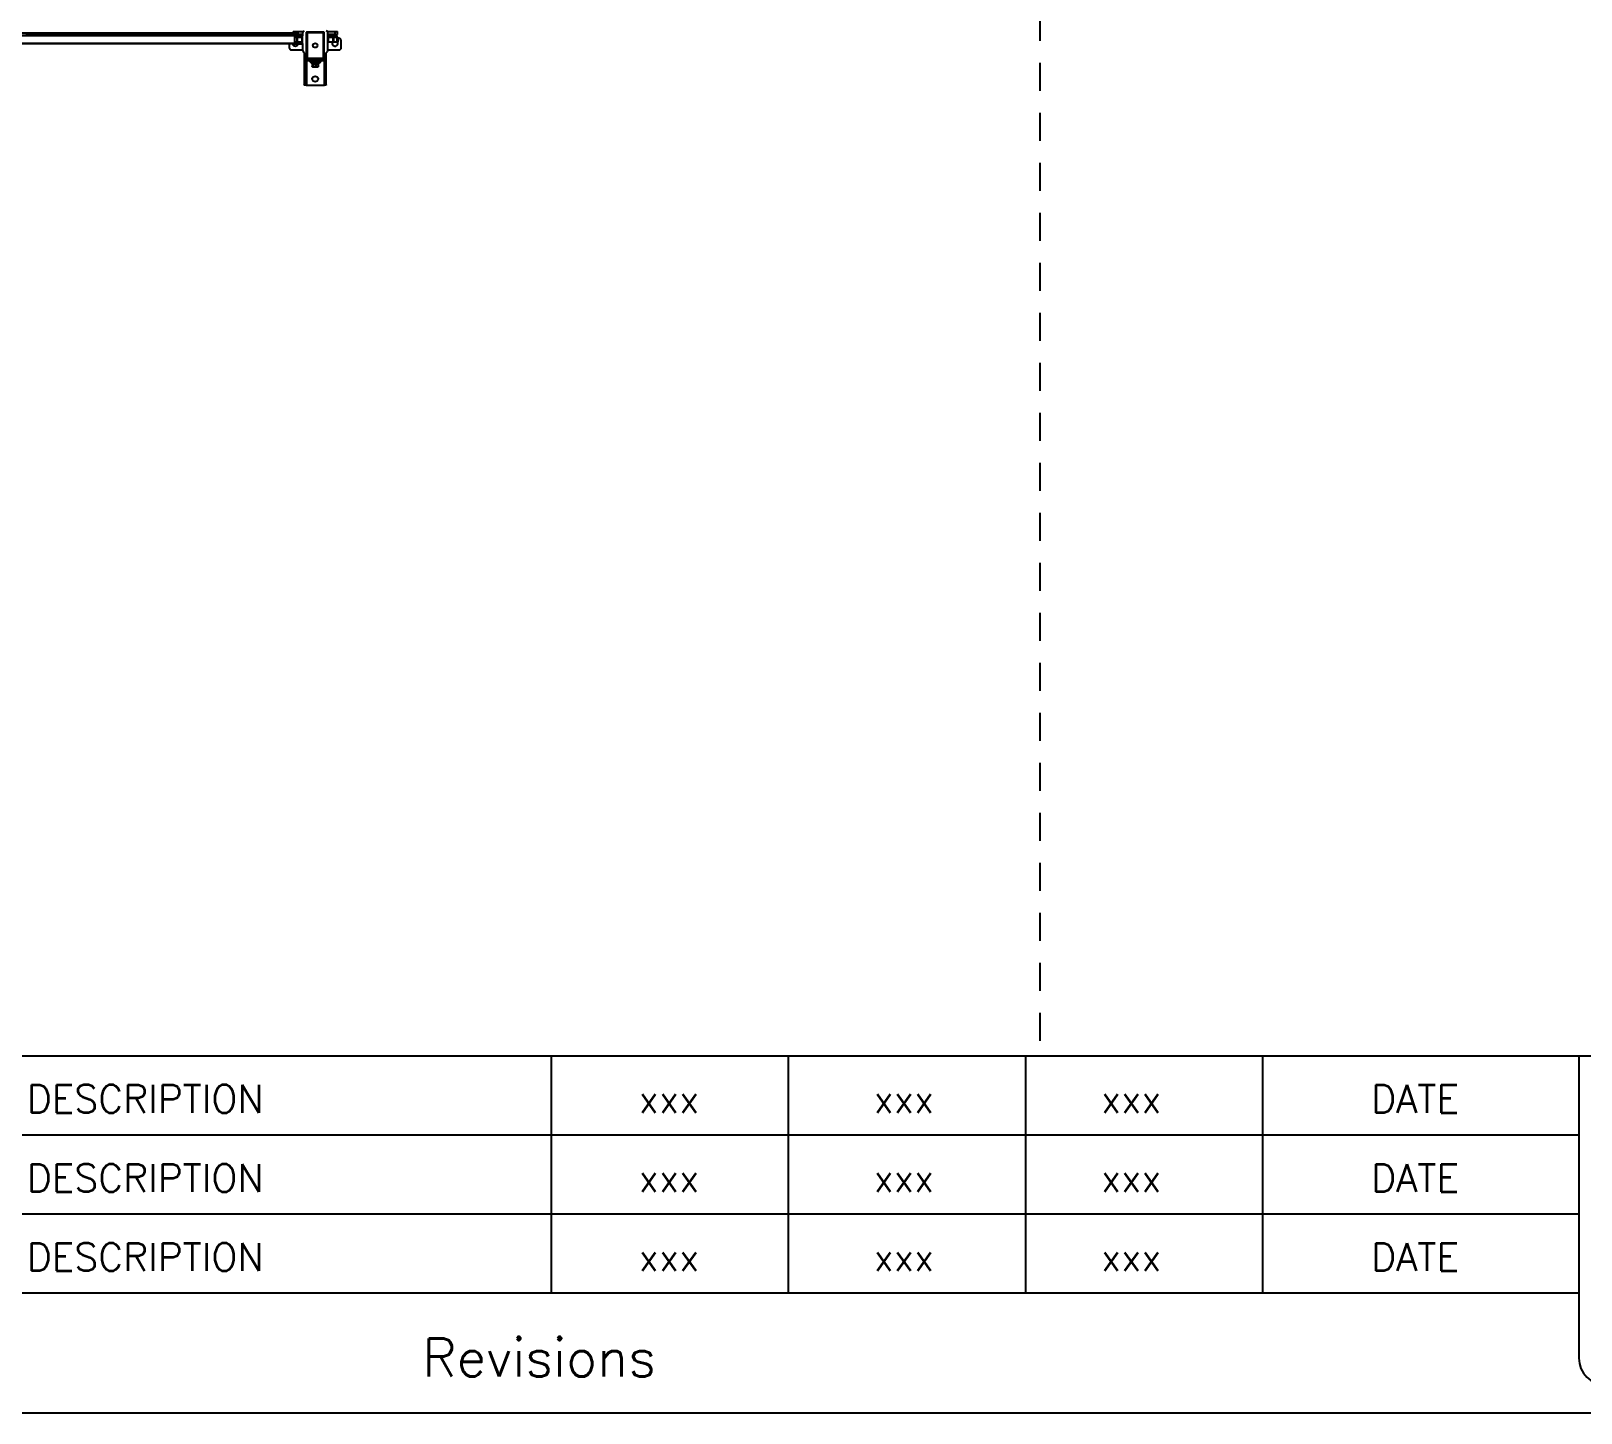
# Model space of a CAD drawing. Header units: inches. Extents: x 0 to 34.2, y 0 to 22.
# Drawn here: x 12.6 to 19.58, y -0.04 to 6.17 of the extents above; entities that cross this region are included whole.
import ezdxf
from ezdxf.enums import TextEntityAlignment as Align

# ---------------------------------------------------------------- set-up
doc = ezdxf.new("R2010")
doc.units = ezdxf.units.IN
doc.header["$MEASUREMENT"] = 0
doc.linetypes.add('HIDDEN2', pattern=[0.1875, 0.125, -0.0625])
doc.layers.add('MidPoint', color=210, linetype='HIDDEN2', plot=False)
doc.styles.add('Fields', font='simplex.shx', dxfattribs={"height": 0.185})
doc.styles.add('Title_Block', font='simplex.shx', dxfattribs={"height": 0.185})

# ---------------------------------------------------------------- blocks, each defined once
blk = doc.blocks.new('RG_Master_Ver_4_2_2')
at = {"color": 3}
for p, q in [((10.12, 1.5631), (34.15, 1.5631)), ((14.942, 1.5631), (14.942, 0.496)), ((16.0091, 1.5631), (16.0091, 0.496)), ((17.0763, 1.5631), (17.0763, 0.496)), ((18.1434, 1.5631), (18.1434, 0.496)), ((19.5662, 1.5631), (19.5662, 0.2033)), ((9.9977, 1.2074), (19.5662, 1.2074)), ((9.9977, 0.8517), (19.5662, 0.8517)), ((9.9977, 0.496), (19.5662, 0.496))]:
    blk.add_line(p, q, dxfattribs=at)
blk.add_lwpolyline([(0, -0.044), (34.25, -0.044), (34.25, 21.956), (0, 21.956)], close=True, dxfattribs=at)
blk.add_arc((19.6886, 0.2033), 0.1224, 180, 270, dxfattribs=at)
at = {"layer": 'MidPoint'}
blk.add_line((17.1412, 8.956), (17.1412, 1.581), dxfattribs=at)
at = {"insert": (14.8886, 0.2059), "char_height": 0.171452, "attachment_point": 5, "style": 'Title_Block'}
blk.add_mtext_dynamic_manual_height_columns('\\pxqc;Revisions', width=9.426284, gutter_width=0.8573, heights=[0.3922], dxfattribs=at)
at = {"style": 'Fields'}
for tag, p in [('DESCRIPTION_3', (13.1158, 1.307)), ('DRN_3', (15.4724, 1.307)), ('CHK_3', (16.5293, 1.307)), ('APP_3', (17.5522, 1.307)), ('DATE_3', (18.8294, 1.307)), ('CUSTOMER', (28.9966, 1.2135)), ('DRAWING_DESC', (32.2295, 1.2455)), ('DESCRIPTION_2', (13.1158, 0.9513)), ('DRN_2', (15.4724, 0.9513)), ('CHK_2', (16.5293, 0.9513)), ('APP_2', (17.5522, 0.9513)), ('DATE_2', (18.8294, 0.9513)), ('SIZE', (30.7145, 0.8944)), ('DRAWING_#', (32.125, 0.8944)), ('REV', (33.5429, 0.8944)), ('DESCRIPTION_1', (13.1158, 0.5956)), ('DRN_1', (15.4724, 0.5956)), ('CHK_1', (16.5293, 0.5956)), ('APP_1', (17.5522, 0.5956)), ('DATE_1', (18.8294, 0.5956)), ('PROJECT_#', (28.9813, 0.5809)), ('DRN_BY', (30.875, 0.5245)), ('CHK_BY', (31.7615, 0.5245)), ('APP_BY', (32.75, 0.5245)), ('SCALE', (33.6518, 0.5245)), ('PROJECT_NAME', (29.021, 0.1759)), ('SHEETNUM', (32.7527, 0.1759)), ('TTL_SHTS', (33.5471, 0.1759))]:
    blk.add_attdef(tag, text='', height=0.125, dxfattribs=at).set_placement(p, align=Align.CENTER)
at = {"style": 'Fields', "flags": 9}
blk.add_attdef('WD_TB', (9.9529, 0.1939), '', height=0.0638, dxfattribs=at)

msp = doc.modelspace()

# ---------------------------------------------------------------- linework, layer by layer
at = {"color": 7, "linetype": 'Continuous', "lineweight": 25}
for p, q in [((10.8692, 6.1662), (13.804, 6.1662)), ((13.7862, 6.1543), (10.8871, 6.1543)), ((13.7862, 6.1531), (10.8871, 6.1531)), ((12.5795, 6.1602), (12.6132, 6.1602)), ((12.6132, 6.1602), (12.6132, 6.1543)), ((12.6192, 6.1602), (12.6132, 6.1602)), ((12.6192, 6.1543), (12.6192, 6.1602)), ((12.6192, 6.1602), (12.6529, 6.1602)), ((12.6529, 6.1602), (12.6529, 6.1543)), ((12.6588, 6.1602), (12.6529, 6.1602)), ((12.6588, 6.1543), (12.6588, 6.1602)), ((12.6588, 6.1602), (12.6925, 6.1602)), ((12.6925, 6.1602), (12.6925, 6.1543)), ((12.6985, 6.1602), (12.6925, 6.1602)), ((12.6985, 6.1543), (12.6985, 6.1602)), ((12.6985, 6.1602), (12.7322, 6.1602)), ((12.7322, 6.1602), (12.7322, 6.1543)), ((12.7382, 6.1602), (12.7322, 6.1602)), ((12.7382, 6.1543), (12.7382, 6.1602)), ((12.7382, 6.1602), (12.7719, 6.1602)), ((12.7719, 6.1602), (12.7719, 6.1543)), ((12.7778, 6.1602), (12.7719, 6.1602)), ((12.7778, 6.1543), (12.7778, 6.1602)), ((12.7778, 6.1602), (12.8115, 6.1602)), ((12.8175, 6.1602), (12.8115, 6.1602)), ((12.8115, 6.1602), (12.8115, 6.1543)), ((12.8175, 6.1543), (12.8175, 6.1602)), ((12.8175, 6.1602), (12.8512, 6.1602)), ((12.8512, 6.1602), (12.8512, 6.1543)), ((12.8571, 6.1602), (12.8512, 6.1602)), ((12.8571, 6.1543), (12.8571, 6.1602)), ((12.8571, 6.1602), (12.8908, 6.1602)), ((12.8908, 6.1602), (12.8908, 6.1543)), ((12.8968, 6.1602), (12.8908, 6.1602)), ((12.8968, 6.1543), (12.8968, 6.1602)), ((12.8968, 6.1602), (12.9305, 6.1602)), ((12.9305, 6.1602), (12.9305, 6.1543)), ((12.9365, 6.1602), (12.9305, 6.1602)), ((12.9365, 6.1543), (12.9365, 6.1602)), ((12.9365, 6.1602), (12.9702, 6.1602)), ((12.9702, 6.1602), (12.9702, 6.1543)), ((12.9761, 6.1602), (12.9702, 6.1602)), ((12.9761, 6.1543), (12.9761, 6.1602)), ((12.9761, 6.1602), (13.0098, 6.1602)), ((13.0098, 6.1602), (13.0098, 6.1543)), ((13.0158, 6.1602), (13.0098, 6.1602)), ((13.0158, 6.1543), (13.0158, 6.1602)), ((13.0158, 6.1602), (13.0495, 6.1602)), ((13.0554, 6.1602), (13.0495, 6.1602)), ((13.0495, 6.1602), (13.0495, 6.1543)), ((13.0554, 6.1543), (13.0554, 6.1602)), ((13.0554, 6.1602), (13.0891, 6.1602)), ((13.0891, 6.1602), (13.0891, 6.1543)), ((13.0951, 6.1602), (13.0891, 6.1602)), ((13.0951, 6.1543), (13.0951, 6.1602)), ((13.0951, 6.1602), (13.1288, 6.1602)), ((13.1288, 6.1602), (13.1288, 6.1543)), ((13.1347, 6.1602), (13.1288, 6.1602)), ((13.1347, 6.1543), (13.1347, 6.1602)), ((13.1347, 6.1602), (13.1685, 6.1602)), ((13.1685, 6.1602), (13.1685, 6.1543)), ((13.1744, 6.1602), (13.1685, 6.1602)), ((13.1744, 6.1543), (13.1744, 6.1602)), ((13.1744, 6.1602), (13.2081, 6.1602)), ((13.2141, 6.1602), (13.2081, 6.1602)), ((13.2081, 6.1602), (13.2081, 6.1543)), ((13.2141, 6.1543), (13.2141, 6.1602)), ((13.2141, 6.1602), (13.2478, 6.1602)), ((13.2478, 6.1602), (13.2478, 6.1543)), ((13.2537, 6.1602), (13.2478, 6.1602)), ((13.2537, 6.1543), (13.2537, 6.1602)), ((13.2537, 6.1602), (13.2874, 6.1602)), ((13.2874, 6.1602), (13.2874, 6.1543)), ((13.2934, 6.1602), (13.2874, 6.1602)), ((13.2934, 6.1543), (13.2934, 6.1602)), ((13.2934, 6.1602), (13.3271, 6.1602)), ((13.3271, 6.1602), (13.3271, 6.1543)), ((13.333, 6.1602), (13.3271, 6.1602)), ((13.333, 6.1543), (13.333, 6.1602)), ((13.333, 6.1602), (13.3668, 6.1602)), ((13.3727, 6.1602), (13.3668, 6.1602)), ((13.3668, 6.1602), (13.3668, 6.1543)), ((13.3727, 6.1543), (13.3727, 6.1602)), ((13.3727, 6.1602), (13.4064, 6.1602)), ((13.4064, 6.1602), (13.4064, 6.1543)), ((13.4124, 6.1602), (13.4064, 6.1602)), ((13.4124, 6.1543), (13.4124, 6.1602)), ((13.4124, 6.1602), (13.4461, 6.1602)), ((13.4461, 6.1602), (13.4461, 6.1543)), ((13.452, 6.1602), (13.4461, 6.1602)), ((13.452, 6.1543), (13.452, 6.1602)), ((13.452, 6.1602), (13.4857, 6.1602)), ((13.4917, 6.1602), (13.4857, 6.1602)), ((13.4857, 6.1602), (13.4857, 6.1543)), ((13.4917, 6.1543), (13.4917, 6.1602)), ((13.4917, 6.1602), (13.5254, 6.1602)), ((13.5313, 6.1602), (13.5254, 6.1602)), ((13.5254, 6.1602), (13.5254, 6.1543)), ((13.5313, 6.1543), (13.5313, 6.1602)), ((13.5313, 6.1602), (13.5651, 6.1602)), ((13.571, 6.1602), (13.5651, 6.1602)), ((13.5651, 6.1602), (13.5651, 6.1543)), ((13.571, 6.1543), (13.571, 6.1602)), ((13.571, 6.1602), (13.6047, 6.1602)), ((13.6047, 6.1602), (13.6047, 6.1543)), ((13.6107, 6.1602), (13.6047, 6.1602)), ((13.6107, 6.1543), (13.6107, 6.1602)), ((13.6107, 6.1602), (13.6444, 6.1602)), ((13.6444, 6.1602), (13.6444, 6.1543)), ((13.6503, 6.1602), (13.6444, 6.1602)), ((13.6503, 6.1543), (13.6503, 6.1602)), ((13.6503, 6.1602), (13.684, 6.1602)), ((13.684, 6.1602), (13.684, 6.1543)), ((13.69, 6.1602), (13.684, 6.1602)), ((13.69, 6.1543), (13.69, 6.1602)), ((13.69, 6.1602), (13.7237, 6.1602)), ((13.7237, 6.1602), (13.7237, 6.1543)), ((13.7296, 6.1602), (13.7237, 6.1602)), ((13.7296, 6.1543), (13.7296, 6.1602)), ((13.7296, 6.1602), (13.7633, 6.1602)), ((13.7633, 6.1602), (13.7633, 6.1543)), ((13.7693, 6.1602), (13.7633, 6.1602)), ((13.7693, 6.1543), (13.7693, 6.1602)), ((13.7693, 6.1602), (13.804, 6.1602)), ((13.7812, 6.172), (13.7812, 6.1662)), ((13.7812, 6.172), (13.7931, 6.172)), ((13.7812, 6.1602), (13.7812, 6.1591)), ((13.7812, 6.1591), (13.7931, 6.1591)), ((13.7812, 6.1591), (13.7916, 6.1543)), ((13.7862, 6.1543), (13.7862, 6.1531)), ((13.8227, 6.1543), (13.7873, 6.1543)), ((13.8218, 6.1523), (13.7881, 6.1523)), ((13.7881, 6.1523), (13.7881, 6.1186)), ((13.7913, 6.1523), (13.7881, 6.1505)), ((13.7985, 6.1453), (13.7881, 6.1453)), ((13.7931, 6.172), (13.8238, 6.172)), ((13.7931, 6.1662), (13.7931, 6.172)), ((13.7931, 6.1591), (13.7931, 6.1602)), ((13.8238, 6.1591), (13.7931, 6.1591)), ((13.7931, 6.1543), (13.7931, 6.1591)), ((13.7995, 6.1463), (13.7976, 6.1444)), ((13.7976, 6.1444), (13.7976, 6.1265)), ((13.8015, 6.1463), (13.7995, 6.1463)), ((13.7995, 6.1463), (13.7995, 6.1245)), ((13.8015, 6.1245), (13.8015, 6.1463)), ((13.8214, 6.1453), (13.8015, 6.1453)), ((13.804, 6.1602), (13.804, 6.1662)), ((13.8218, 6.1473), (13.8214, 6.1473)), ((13.8214, 6.1473), (13.8214, 6.1235)), ((13.8218, 6.1186), (13.8218, 6.1523)), ((13.8238, 6.1542), (13.8231, 6.1542)), ((13.8238, 6.172), (13.8238, 6.1669)), ((13.8238, 6.1669), (13.8238, 6.1531)), ((13.8238, 6.1178), (13.8238, 6.1531)), ((13.8442, 6.1691), (13.8411, 6.1691)), ((13.8411, 6.0502), (13.8411, 6.1691)), ((13.8412, 6.1662), (13.8412, 6.0531)), ((13.9175, 6.1691), (13.8442, 6.1691)), ((13.8442, 6.1662), (13.8442, 6.0531)), ((13.9175, 6.1662), (13.8442, 6.1662)), ((13.9204, 6.1691), (13.9175, 6.1691)), ((13.9175, 6.0531), (13.9175, 6.1662)), ((13.9204, 6.1668), (13.9204, 6.1691)), ((13.9205, 6.0531), (13.9205, 6.1662)), ((13.9379, 6.1669), (13.9379, 6.172)), ((13.9379, 6.172), (13.9686, 6.172)), ((13.9379, 6.0879), (13.9379, 6.1669)), ((13.9686, 6.1591), (13.9379, 6.1591)), ((13.9686, 6.1542), (13.9379, 6.1542)), ((13.9403, 6.1473), (13.9379, 6.1473)), ((13.9403, 6.1235), (13.9403, 6.1473)), ((13.9602, 6.1453), (13.9403, 6.1453)), ((13.9621, 6.1463), (13.9602, 6.1463)), ((13.9602, 6.1463), (13.9602, 6.1245)), ((13.9641, 6.1444), (13.9621, 6.1463)), ((13.9621, 6.1245), (13.9621, 6.1463)), ((13.98, 6.1453), (13.9631, 6.1453)), ((13.9641, 6.1265), (13.9641, 6.1444)), ((13.9807, 6.1463), (13.9672, 6.1542)), ((13.9686, 6.172), (13.9686, 6.1591)), ((13.9686, 6.172), (13.9805, 6.172)), ((13.9686, 6.1591), (13.9805, 6.1591)), ((13.9686, 6.1591), (13.9686, 6.1542)), ((13.9686, 6.1542), (13.9699, 6.1542)), ((13.9699, 6.1542), (13.9805, 6.1591)), ((13.982, 6.1463), (13.98, 6.1463)), ((13.98, 6.1245), (13.98, 6.1463)), ((13.9805, 6.1591), (13.9805, 6.172)), ((13.984, 6.1444), (13.982, 6.1463)), ((13.982, 6.1245), (13.982, 6.1463)), ((13.9929, 6.1393), (13.9837, 6.1446)), ((13.984, 6.1354), (13.984, 6.1444)), ((13.7862, 6.1178), (10.8871, 6.1178)), ((13.7862, 6.1166), (10.8871, 6.1166)), ((13.7638, 6.1166), (13.7638, 6.0997)), ((13.7738, 6.0898), (13.8238, 6.0898)), ((13.7862, 6.1178), (13.7862, 6.1166)), ((13.7873, 6.1166), (13.8227, 6.1166)), ((13.7881, 6.1255), (13.7985, 6.1255)), ((13.7881, 6.1186), (13.8218, 6.1186)), ((13.7976, 6.1265), (13.7995, 6.1245)), ((13.7995, 6.1245), (13.8015, 6.1245)), ((13.8015, 6.1255), (13.8214, 6.1255)), ((13.8214, 6.1235), (13.8218, 6.1235)), ((13.8238, 6.1178), (13.8238, 6.0879)), ((13.8262, 6.0823), (13.8347, 6.0737)), ((13.8318, 6.0766), (13.8318, 6.0502)), ((13.8347, 6.0737), (13.8347, 6.0499)), ((13.8411, 6.0898), (13.8412, 6.0898)), ((13.8412, 6.0779), (13.8411, 6.0779)), ((13.8412, 6.0898), (13.8412, 6.0779)), ((13.8412, 6.0779), (13.8412, 6.0502)), ((13.9269, 6.0737), (13.9355, 6.0823)), ((13.9269, 6.0499), (13.9269, 6.0737)), ((13.9299, 6.0502), (13.9299, 6.0766)), ((13.9379, 6.1235), (13.9403, 6.1235)), ((13.9379, 6.0898), (13.9879, 6.0898)), ((13.9403, 6.1255), (13.9602, 6.1255)), ((13.9602, 6.1245), (13.9621, 6.1245)), ((13.9621, 6.1245), (13.9641, 6.1265)), ((13.9631, 6.1255), (13.98, 6.1255)), ((13.98, 6.1245), (13.982, 6.1245)), ((13.982, 6.1245), (13.984, 6.1265)), ((13.984, 6.1265), (13.984, 6.1354)), ((13.9978, 6.0997), (13.9978, 6.1307)), ((13.8347, 6.0502), (13.8318, 6.0502)), ((13.8318, 6.0502), (13.8318, 5.9325)), ((13.8397, 6.0425), (13.8397, 5.9325)), ((13.8442, 6.0502), (13.8411, 6.0502)), ((13.8412, 6.0421), (13.8412, 5.9312)), ((13.8427, 6.0419), (13.919, 6.0419)), ((13.8442, 6.0531), (13.9175, 6.0531)), ((13.8442, 6.0502), (13.9175, 6.0502)), ((13.8607, 6.0334), (13.8521, 6.0419)), ((13.8663, 6.0344), (13.8588, 6.0419)), ((13.8663, 6.0344), (13.8954, 6.0344)), ((13.8663, 6.031), (13.8663, 6.0344)), ((13.8663, 6.031), (13.8954, 6.031)), ((13.8667, 6.0251), (13.8667, 6.0152)), ((13.8697, 6.0251), (13.8667, 6.0251)), ((13.8697, 6.0152), (13.8667, 6.0152)), ((13.8675, 6.0152), (13.8675, 6.0145)), ((13.8675, 6.0145), (13.8675, 6.0152)), ((13.8679, 6.0138), (13.8675, 6.0145)), ((13.8675, 6.0145), (13.8675, 6.0145)), ((13.868, 6.0136), (13.8694, 6.0131)), ((13.8684, 6.0152), (13.8684, 6.0145)), ((13.8684, 6.0145), (13.8685, 6.0145)), ((13.8685, 6.0145), (13.8685, 6.0152)), ((13.8685, 6.0145), (13.8685, 6.0145)), ((13.8694, 6.0131), (13.8923, 6.0131)), ((13.8838, 6.0251), (13.8697, 6.0251)), ((13.8697, 6.0251), (13.8697, 6.0152)), ((13.8838, 6.0152), (13.8697, 6.0152)), ((13.8729, 6.031), (13.8729, 6.0251)), ((13.8816, 6.0152), (13.8816, 6.0145)), ((13.8816, 6.0145), (13.8818, 6.0145)), ((13.8818, 6.0145), (13.8818, 6.0152)), ((13.8838, 6.0251), (13.8838, 6.0152)), ((13.8949, 6.0251), (13.8838, 6.0251)), ((13.8949, 6.0152), (13.8838, 6.0152)), ((13.8888, 6.0251), (13.8888, 6.031)), ((13.8923, 6.0131), (13.8936, 6.0136)), ((13.894, 6.0143), (13.8936, 6.0137)), ((13.8937, 6.0142), (13.894, 6.0143)), ((13.8937, 6.0138), (13.894, 6.0143)), ((13.8941, 6.0145), (13.8941, 6.0152)), ((13.8941, 6.0152), (13.8941, 6.0145)), ((13.8941, 6.0145), (13.8941, 6.0145)), ((13.8949, 6.0251), (13.8949, 6.0152)), ((13.8954, 6.0344), (13.9029, 6.0419)), ((13.8954, 6.031), (13.8954, 6.0344)), ((13.901, 6.0334), (13.9096, 6.0419)), ((13.9204, 6.0502), (13.9175, 6.0502)), ((13.9204, 6.0502), (13.9204, 6.0525)), ((13.9205, 6.0421), (13.9205, 5.9312)), ((13.922, 5.9325), (13.922, 6.0425)), ((13.9269, 6.0502), (13.9299, 6.0502)), ((13.9299, 5.9325), (13.9299, 6.0502)), ((13.8318, 5.9325), (13.8397, 5.9325)), ((13.8318, 5.9312), (13.8318, 5.9325)), ((13.8397, 5.9312), (13.8318, 5.9312)), ((13.8397, 5.9325), (13.8397, 5.9312)), ((13.8397, 5.9312), (13.8412, 5.9312)), ((13.8412, 5.9312), (13.9205, 5.9312)), ((13.9205, 5.9312), (13.922, 5.9312)), ((13.922, 5.9325), (13.9299, 5.9325)), ((13.922, 5.9312), (13.922, 5.9325)), ((13.9299, 5.9312), (13.922, 5.9312)), ((13.9299, 5.9325), (13.9299, 5.9312))]:
    msp.add_line(p, q, dxfattribs=at)
at = {"color": 7, "linetype": 'Continuous', "lineweight": 25, "flags": 128}
for points in [[(13.8238, 6.1696), (13.8239, 6.1695), (13.8242, 6.1694)], [(13.9374, 6.1694), (13.9378, 6.1695), (13.9379, 6.1696)], [(13.8607, 6.0334), (13.8611, 6.0331), (13.8616, 6.0329), (13.8622, 6.0328), (13.8629, 6.0329), (13.8637, 6.0331), (13.8645, 6.0334), (13.8654, 6.0339), (13.8663, 6.0344)], [(13.8954, 6.0344), (13.8963, 6.0339), (13.8971, 6.0334), (13.898, 6.0331), (13.8987, 6.0329), (13.8995, 6.0328), (13.9001, 6.0329), (13.9006, 6.0331), (13.901, 6.0334)]]:
    msp.add_lwpolyline(points, dxfattribs=at)
at = {"color": 7, "linetype": 'Continuous', "lineweight": 25}
for centre, radius in [((13.8808, 6.1097), 0.00991), ((13.8808, 5.9589), 0.0129)]:
    msp.add_circle(centre, radius, dxfattribs=at)
for centre, radius, start, end in [((13.7873, 6.1531), 0.00116, 90, 180), ((13.8227, 6.1531), 0.00116, 0, 90), ((13.8318, 6.1669), 0.00793, 90, 180), ((13.8442, 6.1662), 0.00297, 90, 180), ((13.9175, 6.1662), 0.00297, 0, 90), ((13.9299, 6.1669), 0.00793, 0, 90), ((13.9879, 6.1307), 0.00991, 0, 60), ((13.7738, 6.0997), 0.00991, 180, 270), ((13.7916, 6.1196), 0.0129, 193.34236, 346.65764), ((13.7873, 6.1178), 0.00116, 180, 270), ((13.7916, 6.1196), 0.0129, 355.58827, 27.48643), ((13.8227, 6.1178), 0.00116, 270, 0), ((13.8318, 6.0879), 0.00793, 180, 225), ((13.9299, 6.0879), 0.00793, 315, 0), ((13.9701, 6.1196), 0.0129, 152.51357, 22.61986), ((13.9879, 6.0997), 0.00991, 270, 0), ((13.8427, 6.0499), 0.00793, 180, 270), ((13.8442, 6.0531), 0.00297, 180, 270), ((13.8663, 6.039), 0.00793, 225, 270), ((13.8695, 6.0133), 0.000198, 250, 270), ((13.8922, 6.0133), 0.000198, 270, 290), ((13.8954, 6.039), 0.00793, 270, 315), ((13.9175, 6.0531), 0.00297, 270, 0), ((13.919, 6.0499), 0.00793, 270, 0)]:
    msp.add_arc(centre, radius, start, end, dxfattribs=at)
for points, knots in [([(13.8533, 6.0418), (13.8531, 6.0418), (13.8526, 6.0418), (13.8527, 6.0417), (13.8527, 6.0417)], [0, 0, 0, 0, 0.472023, 1, 1, 1, 1]), ([(13.8675, 6.0145), (13.8675, 6.0145), (13.8675, 6.0144), (13.8676, 6.0144), (13.8676, 6.0143), (13.8677, 6.0143), (13.8677, 6.0143)], [0, 0, 0, 0, 0.237808, 0.500075, 0.709362, 1, 1, 1, 1]), ([(13.8684, 6.0145), (13.8683, 6.014), (13.8681, 6.0135), (13.8679, 6.0138), (13.8679, 6.0138)], [0, 0, 0, 0, 0.911409, 1, 1, 1, 1]), ([(13.8681, 6.0137), (13.8681, 6.0136), (13.8682, 6.0133), (13.8684, 6.0138), (13.8685, 6.0143)], [0, 0, 0, 0, 0.092664, 1, 1, 1, 1]), ([(13.8685, 6.0143), (13.8685, 6.0143), (13.8685, 6.0143), (13.8684, 6.0144), (13.8684, 6.0144), (13.8684, 6.0145), (13.8684, 6.0145)], [0, 0, 0, 0, 0.27693, 0.527526, 0.763256, 1, 1, 1, 1]), ([(13.8685, 6.0145), (13.8685, 6.0145), (13.8685, 6.0144), (13.8685, 6.0144), (13.8685, 6.0143), (13.8685, 6.0143), (13.8685, 6.0143)], [0, 0, 0, 0, 0.243642, 0.500104, 0.704525, 1, 1, 1, 1]), ([(13.8685, 6.0143), (13.8707, 6.0139), (13.8751, 6.0132), (13.8795, 6.0139), (13.8817, 6.0143)], [0, 0, 0, 0, 0.4966847, 1, 1, 1, 1]), ([(13.8695, 6.0131), (13.8695, 6.0131), (13.8695, 6.0131), (13.8699, 6.0131), (13.8708, 6.0131), (13.8725, 6.0131), (13.8754, 6.0131), (13.879, 6.0131), (13.882, 6.0131), (13.8842, 6.0131), (13.8864, 6.0131), (13.8889, 6.0131), (13.8901, 6.0131), (13.8909, 6.0131)], [0, 0, 0, 0, 0.036133, 0.113897, 0.191661, 0.267809, 0.409265, 0.55072, 0.626868, 0.704632, 0.782396, 0.858544, 1, 1, 1, 1]), ([(13.8817, 6.0143), (13.8817, 6.0143), (13.8817, 6.0143), (13.8817, 6.0144), (13.8816, 6.0144), (13.8816, 6.0144), (13.8816, 6.0145), (13.8816, 6.0145), (13.8816, 6.0145)], [0, 0, 0, 0, 0.295033, 0.499324, 0.755492, 0.879854, 0.987632, 1, 1, 1, 1]), ([(13.8818, 6.0145), (13.8818, 6.0145), (13.8818, 6.0144), (13.8818, 6.0144), (13.8817, 6.0143), (13.8817, 6.0143), (13.8817, 6.0143)], [0, 0, 0, 0, 0.238276, 0.475619, 0.726016, 1, 1, 1, 1]), ([(13.8817, 6.0143), (13.8837, 6.0139), (13.8877, 6.0132), (13.8917, 6.0139), (13.8937, 6.0142)], [0, 0, 0, 0, 0.499869, 1, 1, 1, 1]), ([(13.894, 6.0143), (13.894, 6.0143), (13.894, 6.0143), (13.8941, 6.0144), (13.8941, 6.0144), (13.8941, 6.0145), (13.8941, 6.0145)], [0, 0, 0, 0, 0.293594, 0.499912, 0.762243, 1, 1, 1, 1]), ([(13.8941, 6.0145), (13.8941, 6.0145), (13.8941, 6.0144), (13.8941, 6.0144), (13.8941, 6.0143), (13.894, 6.0143), (13.894, 6.0143)], [0, 0, 0, 0, 0.237834, 0.500075, 0.709362, 1, 1, 1, 1]), ([(13.909, 6.0417), (13.909, 6.0417), (13.909, 6.0418), (13.9086, 6.0418), (13.9084, 6.0418)], [0, 0, 0, 0, 0.52799, 1, 1, 1, 1])]:
    msp.add_open_spline(points, degree=3, knots=knots, dxfattribs=at)
for points in [[(13.8816, 6.0145), (13.8794, 6.0141), (13.8751, 6.0134), (13.8707, 6.0141), (13.8685, 6.0145)], [(13.8941, 6.0145), (13.892, 6.0141), (13.8879, 6.0134), (13.8839, 6.0141), (13.8818, 6.0145)]]:
    msp.add_open_spline(points, degree=3, dxfattribs=at)

# ---------------------------------------------------------------- block references
ref = msp.add_blockref('RG_Master_Ver_4_2_2', (0, 0))
ref.add_attrib('DESCRIPTION_3', 'DESCRIPTION', dxfattribs={"height": 0.125, "style": 'Fields'}).set_placement((13.1158, 1.307), align=Align.CENTER)
ref.add_attrib('DESCRIPTION_2', 'DESCRIPTION', dxfattribs={"height": 0.125, "style": 'Fields'}).set_placement((13.1158, 0.9513), align=Align.CENTER)
ref.add_attrib('DESCRIPTION_1', 'DESCRIPTION', dxfattribs={"height": 0.125, "style": 'Fields'}).set_placement((13.1158, 0.5956), align=Align.CENTER)
ref.add_attrib('DRN_3', 'xxx', dxfattribs={"height": 0.125, "style": 'Fields'}).set_placement((15.4724, 1.307), align=Align.CENTER)
ref.add_attrib('DRN_2', 'xxx', dxfattribs={"height": 0.125, "style": 'Fields'}).set_placement((15.4724, 0.9513), align=Align.CENTER)
ref.add_attrib('DRN_1', 'xxx', dxfattribs={"height": 0.125, "style": 'Fields'}).set_placement((15.4724, 0.5956), align=Align.CENTER)
ref.add_attrib('CHK_3', 'xxx', dxfattribs={"height": 0.125, "style": 'Fields'}).set_placement((16.5293, 1.307), align=Align.CENTER)
ref.add_attrib('CHK_2', 'xxx', dxfattribs={"height": 0.125, "style": 'Fields'}).set_placement((16.5293, 0.9513), align=Align.CENTER)
ref.add_attrib('CHK_1', 'xxx', dxfattribs={"height": 0.125, "style": 'Fields'}).set_placement((16.5293, 0.5956), align=Align.CENTER)
ref.add_attrib('APP_3', 'xxx', dxfattribs={"height": 0.125, "style": 'Fields'}).set_placement((17.5522, 1.307), align=Align.CENTER)
ref.add_attrib('APP_2', 'xxx', dxfattribs={"height": 0.125, "style": 'Fields'}).set_placement((17.5522, 0.9513), align=Align.CENTER)
ref.add_attrib('APP_1', 'xxx', dxfattribs={"height": 0.125, "style": 'Fields'}).set_placement((17.5522, 0.5956), align=Align.CENTER)
ref.add_attrib('DATE_3', 'DATE', dxfattribs={"height": 0.125, "style": 'Fields'}).set_placement((18.8294, 1.307), align=Align.CENTER)
ref.add_attrib('DATE_2', 'DATE', dxfattribs={"height": 0.125, "style": 'Fields'}).set_placement((18.8294, 0.9513), align=Align.CENTER)
ref.add_attrib('DATE_1', 'DATE', dxfattribs={"height": 0.125, "style": 'Fields'}).set_placement((18.8294, 0.5956), align=Align.CENTER)

doc.saveas('drawing.dxf')
